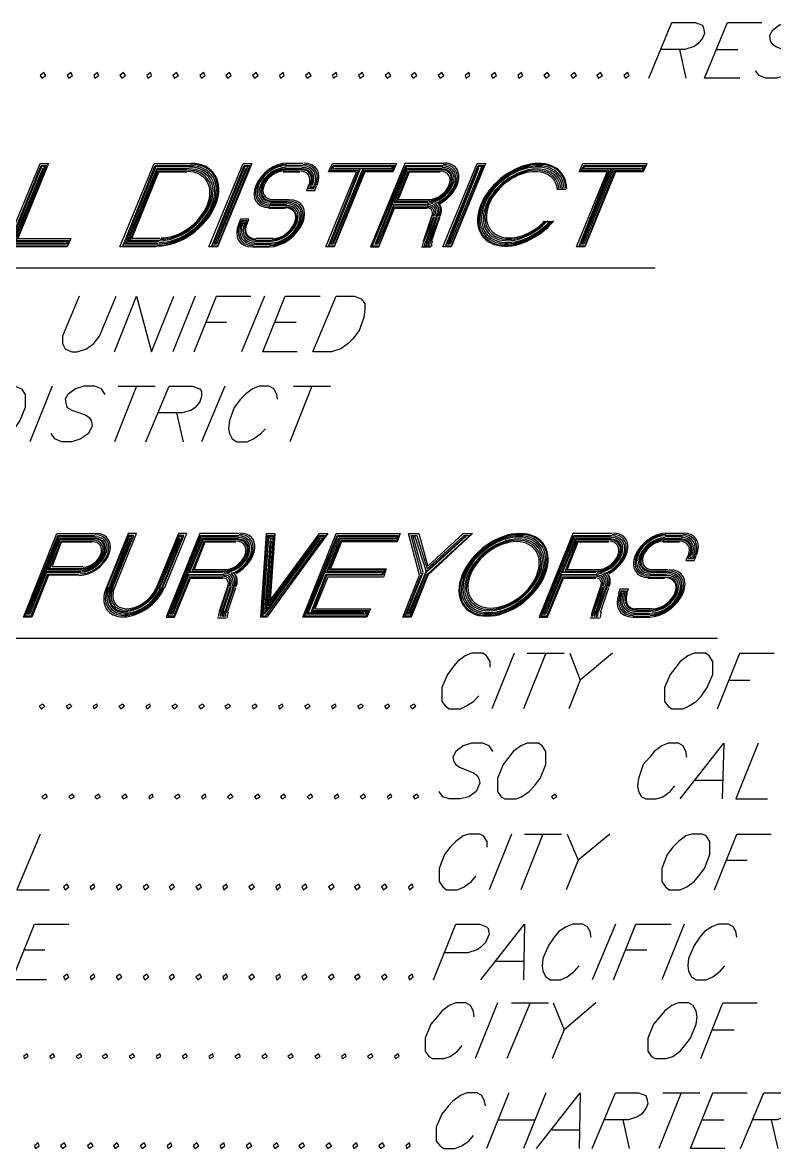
# Model space of a CAD drawing. Header units: feet. Extents: x 7 to 2308, y -319 to 1396.
# Drawn here: x 322.1 to 365.3, y 1260.8 to 1325.5 of the extents above; entities that cross this region are included whole.
import ezdxf

# ---------------------------------------------------------------- set-up
doc = ezdxf.new("R2010")
doc.units = ezdxf.units.FT
doc.header["$MEASUREMENT"] = 0
doc.layers.add('PDF_TBLKTXT', color=7, linetype='Continuous')

msp = doc.modelspace()

# ---------------------------------------------------------------- linework, layer by layer
at = {"layer": 'PDF_TBLKTXT', "lineweight": 30}
for points in [[(358.089, 1322.337), (359.421, 1325.535), (360.754, 1325.535), (361.181, 1325.375), (361.234, 1325.215), (361.287, 1324.896), (361.181, 1324.629), (360.914, 1324.309), (360.701, 1324.149), (360.168, 1323.989), (358.782, 1323.989)], [(363.313, 1322.337), (361.287, 1322.337), (362.62, 1325.535), (364.592, 1325.535)], [(367.311, 1325.056), (367.098, 1325.375), (366.725, 1325.535), (366.085, 1325.535), (365.605, 1325.375), (365.179, 1325.056), (365.019, 1324.789), (365.072, 1324.469), (365.179, 1324.309), (365.392, 1324.149), (366.192, 1323.829), (366.458, 1323.723), (366.512, 1323.563), (366.565, 1323.243), (366.352, 1322.763), (365.925, 1322.497), (365.445, 1322.337), (364.806, 1322.337), (364.433, 1322.497), (364.219, 1322.763)], [(359.848, 1323.989), (360.221, 1322.337)], [(361.98, 1323.989), (363.206, 1323.989)], [(323.277, 1317.166), (321.518, 1312.847), (324.556, 1312.847)], [(329.781, 1312.634), (327.702, 1312.634), (329.674, 1317.432), (331.753, 1317.432)], [(329.834, 1312.687), (327.861, 1312.687), (329.727, 1317.325), (331.7, 1317.325)], [(329.887, 1312.794), (327.968, 1312.794), (329.781, 1317.272), (331.7, 1317.272)], [(329.887, 1312.847), (328.075, 1312.847), (329.834, 1317.166), (331.647, 1317.166)], [(329.941, 1312.954), (328.181, 1312.954), (329.834, 1317.112), (331.593, 1317.112)], [(333.193, 1312.847), (334.952, 1317.166)], [(337.138, 1317.112), (338.097, 1317.112)], [(338.15, 1317.272), (337.191, 1317.272)], [(337.191, 1317.166), (338.15, 1317.166)], [(338.204, 1317.432), (337.244, 1317.432)], [(338.204, 1317.325), (337.244, 1317.325)], [(339.91, 1312.847), (341.669, 1317.166)], [(340.07, 1317.166), (343.268, 1317.166)], [(346.307, 1317.432), (344.068, 1317.432), (342.095, 1312.634), (342.575, 1312.634), (343.481, 1314.873), (345.347, 1314.873)], [(342.202, 1312.687), (344.121, 1317.325), (346.254, 1317.325)], [(345.401, 1315.033), (343.428, 1315.033), (342.522, 1312.794), (342.362, 1312.794), (344.175, 1317.272), (346.254, 1317.272)], [(342.469, 1312.847), (344.175, 1317.166), (346.2, 1317.166)], [(345.401, 1315.193), (343.481, 1315.193), (344.228, 1317.112), (346.147, 1317.112)], [(346.627, 1312.847), (348.333, 1317.166)], [(354.304, 1312.847), (356.009, 1317.166)], [(354.41, 1317.166), (357.609, 1317.166)], [(329.994, 1313.007), (328.288, 1313.007), (329.887, 1317.006), (331.593, 1317.006)], [(329.994, 1313.114), (328.395, 1313.114), (329.941, 1316.952), (331.54, 1316.952)], [(337.084, 1317.006), (338.044, 1317.006)], [(337.084, 1316.952), (338.044, 1316.952)], [(345.401, 1315.246), (343.588, 1315.246), (344.281, 1317.006), (346.147, 1317.006)], [(345.454, 1315.353), (343.695, 1315.353), (344.334, 1316.952), (346.094, 1316.952)], [(338.524, 1316.153), (338.417, 1315.886), (338.897, 1315.886), (339.003, 1316.153)], [(338.577, 1316.153), (338.524, 1315.993), (338.843, 1315.993), (338.897, 1316.153)], [(338.684, 1316.153), (338.63, 1316.046), (338.79, 1316.046), (338.843, 1316.153)], [(353.344, 1315.939), (352.811, 1315.939)], [(337.297, 1315.193), (336.338, 1315.193)], [(337.351, 1315.246), (336.391, 1315.246)], [(337.404, 1315.353), (336.444, 1315.353)], [(336.231, 1314.873), (337.191, 1314.873)], [(336.285, 1315.033), (337.244, 1315.033)], [(336.285, 1314.927), (337.244, 1314.927)], [(337.297, 1315.086), (336.338, 1315.086)], [(345.347, 1314.927), (343.428, 1314.927), (342.575, 1312.687), (342.255, 1312.687)], [(343.375, 1315.086), (345.347, 1315.086), (345.454, 1315.086)], [(335.005, 1313.967), (335.112, 1314.233), (334.632, 1314.233), (334.525, 1313.967)], [(334.898, 1313.967), (335.005, 1314.127), (334.685, 1314.127), (334.579, 1313.967)], [(334.845, 1313.967), (334.845, 1314.074), (334.685, 1314.074), (334.685, 1313.967)], [(345.614, 1314.393), (345.134, 1312.954)], [(345.187, 1312.954), (345.721, 1314.393)], [(345.294, 1312.954), (345.774, 1314.393)], [(345.88, 1314.393), (345.347, 1312.954)], [(345.934, 1314.393), (345.454, 1312.954)], [(346.04, 1314.393), (345.507, 1312.954)], [(345.614, 1312.954), (346.094, 1314.393)], [(352.598, 1314.074), (352.011, 1314.074)], [(335.325, 1312.634), (336.285, 1312.634)], [(335.378, 1312.794), (336.338, 1312.794)], [(335.378, 1312.687), (336.338, 1312.687)], [(336.391, 1312.954), (335.432, 1312.954)], [(335.432, 1312.847), (336.391, 1312.847)], [(336.444, 1313.007), (335.485, 1313.007)], [(336.498, 1313.114), (335.538, 1313.114)], [(345.027, 1312.634), (345.561, 1312.634)], [(358.462, 1311.408), (296.675, 1311.408)], [(325.356, 1309.809), (324.396, 1307.516), (324.396, 1307.09), (324.556, 1306.77), (324.929, 1306.61), (325.249, 1306.61), (325.782, 1306.77), (326.209, 1307.09), (326.529, 1307.516), (327.488, 1309.809)], [(327.382, 1306.61), (328.661, 1309.809), (329.514, 1306.61), (330.794, 1309.809)], [(332.02, 1309.809), (330.74, 1306.61)], [(331.966, 1306.61), (333.246, 1309.809), (335.218, 1309.809)], [(336.018, 1309.809), (334.685, 1306.61)], [(337.884, 1306.61), (335.911, 1306.61), (337.191, 1309.809), (339.217, 1309.809)], [(332.659, 1308.316), (333.832, 1308.316)], [(336.604, 1308.316), (337.831, 1308.316)], [(323.81, 1304.638), (322.53, 1301.439)], [(326.849, 1304.158), (326.635, 1304.478), (326.262, 1304.638), (325.622, 1304.638), (325.143, 1304.478), (324.716, 1304.158), (324.556, 1303.891), (324.61, 1303.571), (324.663, 1303.411), (324.929, 1303.252), (325.729, 1302.985), (325.942, 1302.825), (326.049, 1302.665), (326.102, 1302.345), (325.889, 1301.919), (325.463, 1301.599), (324.929, 1301.439), (324.343, 1301.439), (323.97, 1301.599), (323.757, 1301.919)], [(328.661, 1304.638), (327.382, 1301.439)], [(327.595, 1304.638), (329.727, 1304.638)], [(329.194, 1301.439), (330.527, 1304.638), (331.86, 1304.638), (332.286, 1304.478), (332.393, 1304.318), (332.393, 1304.051), (332.286, 1303.731), (332.02, 1303.411), (331.806, 1303.252), (331.273, 1303.092), (329.887, 1303.092)], [(333.726, 1304.638), (332.393, 1301.439)], [(336.764, 1303.891), (336.711, 1304.158), (336.551, 1304.478), (336.285, 1304.638), (335.698, 1304.638), (335.325, 1304.478), (334.898, 1304.158), (334.632, 1303.891), (334.259, 1303.411), (333.992, 1302.665), (333.939, 1302.185), (333.992, 1301.919), (334.152, 1301.599), (334.419, 1301.439), (335.005, 1301.439), (335.378, 1301.599), (335.805, 1301.919), (336.071, 1302.185)], [(338.737, 1304.638), (337.457, 1301.439)], [(337.671, 1304.638), (339.803, 1304.638)], [(330.953, 1303.092), (331.327, 1301.439)], [(325.356, 1293.762), (323.597, 1293.762), (322.637, 1291.363), (322.157, 1291.363), (324.076, 1296.161), (326.315, 1296.161)], [(325.356, 1293.816), (323.543, 1293.816), (322.584, 1291.417), (322.264, 1291.417), (324.13, 1296.055), (326.262, 1296.055)], [(325.409, 1293.922), (323.49, 1293.922), (322.53, 1291.523), (322.37, 1291.523), (324.183, 1296.001), (326.262, 1296.001)], [(322.477, 1291.576), (324.236, 1295.895), (326.209, 1295.895)], [(325.463, 1294.082), (323.543, 1294.082), (324.29, 1295.841), (326.209, 1295.841)], [(325.516, 1294.135), (323.65, 1294.135), (324.343, 1295.735), (326.156, 1295.735)], [(325.569, 1294.242), (323.81, 1294.242), (324.343, 1295.681), (326.102, 1295.681)], [(327.382, 1293.016), (328.661, 1296.161), (328.181, 1296.161), (326.902, 1293.016)], [(327.275, 1293.016), (328.501, 1296.055), (328.181, 1296.055), (326.955, 1293.016)], [(327.222, 1293.016), (328.395, 1296.001), (328.235, 1296.001), (327.062, 1293.016)], [(328.288, 1295.895), (327.115, 1293.016)], [(330.26, 1293.016), (331.54, 1296.161), (331.06, 1296.161), (329.781, 1293.016)], [(330.154, 1293.016), (331.38, 1296.055), (331.06, 1296.055), (329.834, 1293.016)], [(330.101, 1293.016), (331.273, 1296.001), (331.113, 1296.001), (329.941, 1293.016)], [(329.994, 1293.016), (331.167, 1295.895)], [(334.525, 1296.161), (332.286, 1296.161), (330.367, 1291.363), (330.847, 1291.363), (331.753, 1293.602), (333.619, 1293.602)], [(333.619, 1293.656), (331.7, 1293.656), (330.794, 1291.417), (330.474, 1291.417), (332.34, 1296.055), (334.525, 1296.055)], [(333.672, 1293.762), (331.647, 1293.762), (330.74, 1291.523), (330.58, 1291.523), (332.393, 1296.001), (334.472, 1296.001)], [(330.687, 1291.576), (332.446, 1295.895), (334.472, 1295.895)], [(333.619, 1293.922), (331.7, 1293.922), (332.5, 1295.841), (334.419, 1295.841)], [(333.672, 1293.975), (331.86, 1293.975), (332.553, 1295.735), (334.365, 1295.735)], [(333.726, 1294.082), (331.966, 1294.082), (332.606, 1295.681), (334.365, 1295.681)], [(335.858, 1291.417), (336.178, 1296.055), (336.604, 1296.055)], [(336.391, 1295.735), (336.125, 1291.736), (339.11, 1295.735)], [(339.057, 1295.681), (336.125, 1291.683), (336.338, 1295.681)], [(339.163, 1296.055), (339.536, 1296.055), (336.178, 1291.417)], [(336.551, 1295.895), (336.285, 1295.895)], [(341.722, 1291.576), (338.524, 1291.576), (340.283, 1295.895), (343.481, 1295.895)], [(339.323, 1295.895), (339.11, 1295.895)], [(355.956, 1296.161), (353.717, 1296.161), (351.798, 1291.363), (352.278, 1291.363), (353.184, 1293.602), (355.05, 1293.602)], [(355.05, 1293.656), (353.131, 1293.656), (352.224, 1291.417), (351.905, 1291.417), (353.77, 1296.055), (355.956, 1296.055)], [(355.103, 1293.762), (353.077, 1293.762), (352.171, 1291.523), (352.011, 1291.523), (353.824, 1296.001), (355.903, 1296.001)], [(352.118, 1291.576), (353.877, 1295.895), (355.903, 1295.895)], [(355.05, 1293.922), (353.131, 1293.922), (353.93, 1295.841), (355.85, 1295.841)], [(355.103, 1293.975), (353.291, 1293.975), (353.984, 1295.735), (355.796, 1295.735)], [(355.156, 1294.082), (353.397, 1294.082), (354.037, 1295.681), (355.796, 1295.681)], [(358.888, 1295.681), (359.848, 1295.681)], [(358.942, 1295.841), (359.901, 1295.841)], [(358.942, 1295.735), (359.901, 1295.735)], [(358.995, 1295.895), (359.954, 1295.895)], [(360.008, 1296.055), (359.048, 1296.055)], [(360.008, 1296.001), (359.048, 1296.001)], [(360.061, 1296.161), (359.101, 1296.161)], [(360.328, 1294.882), (360.221, 1294.615), (360.701, 1294.615), (360.807, 1294.882)], [(360.434, 1294.882), (360.328, 1294.722), (360.647, 1294.722), (360.754, 1294.882)], [(360.488, 1294.882), (360.488, 1294.775), (360.647, 1294.775), (360.647, 1294.882)], [(325.463, 1293.975), (323.437, 1293.975)], [(331.593, 1293.816), (333.619, 1293.816), (333.672, 1293.816)], [(342.682, 1293.922), (339.483, 1293.922)], [(344.281, 1291.576), (345.294, 1293.975)], [(353.024, 1293.816), (355.05, 1293.816), (355.103, 1293.816)], [(359.101, 1293.816), (358.142, 1293.816)], [(358.142, 1293.762), (359.101, 1293.762)], [(359.155, 1293.922), (358.195, 1293.922)], [(359.208, 1294.082), (358.248, 1294.082)], [(359.208, 1293.975), (358.248, 1293.975)], [(333.886, 1293.123), (333.406, 1291.683)], [(333.459, 1291.683), (333.939, 1293.123)], [(333.566, 1291.683), (334.046, 1293.123)], [(334.099, 1293.123), (333.619, 1291.683)], [(334.205, 1293.123), (333.726, 1291.683)], [(334.259, 1293.123), (333.779, 1291.683)], [(355.316, 1293.123), (354.837, 1291.683)], [(354.89, 1291.683), (355.37, 1293.123)], [(354.943, 1291.683), (355.476, 1293.123)], [(355.53, 1293.123), (355.05, 1291.683)], [(355.636, 1293.123), (355.103, 1291.683)], [(355.69, 1293.123), (355.21, 1291.683)], [(358.035, 1293.602), (358.995, 1293.602)], [(358.089, 1293.656), (359.048, 1293.656)], [(333.886, 1291.63), (334.365, 1293.069)], [(355.316, 1291.63), (355.796, 1293.069)], [(356.809, 1292.696), (356.916, 1292.963), (356.436, 1292.963), (356.329, 1292.696)], [(356.756, 1292.696), (356.809, 1292.856), (356.489, 1292.856), (356.436, 1292.696)], [(356.649, 1292.696), (356.702, 1292.803), (356.543, 1292.803), (356.489, 1292.696)], [(358.302, 1291.843), (357.342, 1291.843)], [(333.299, 1291.31), (333.832, 1291.31)], [(354.73, 1291.31), (355.263, 1291.31)], [(357.182, 1291.417), (358.142, 1291.417)], [(357.182, 1291.363), (358.142, 1291.363)], [(357.236, 1291.576), (358.195, 1291.576)], [(357.236, 1291.523), (358.195, 1291.523)], [(358.248, 1291.683), (357.289, 1291.683)], [(358.302, 1291.736), (357.342, 1291.736)], [(362.034, 1290.137), (297.315, 1290.137)], [(348.972, 1288.484), (348.972, 1288.804), (348.759, 1289.124), (348.546, 1289.284), (347.906, 1289.284), (347.533, 1289.124), (347.107, 1288.804), (346.84, 1288.484), (346.52, 1288.058), (346.2, 1287.312), (346.2, 1286.832), (346.2, 1286.512), (346.414, 1286.245), (346.627, 1286.086), (347.267, 1286.086), (347.586, 1286.245), (348.013, 1286.512), (348.333, 1286.832)], [(350.359, 1289.284), (349.079, 1286.086)], [(352.171, 1289.284), (350.892, 1286.086)], [(351.105, 1289.284), (353.237, 1289.284)], [(353.557, 1289.284), (354.144, 1287.738), (353.504, 1286.086)], [(356.009, 1289.284), (354.144, 1287.738)], [(362.034, 1286.086), (363.313, 1289.284), (365.285, 1289.284)], [(362.673, 1287.738), (363.899, 1287.738)], [(349.132, 1283.633), (348.919, 1283.953), (348.546, 1284.113), (347.906, 1284.113), (347.426, 1283.953), (347, 1283.633), (346.84, 1283.313), (346.893, 1283.047), (347, 1282.887), (347.213, 1282.727), (348.013, 1282.407), (348.226, 1282.247), (348.333, 1282.087), (348.386, 1281.821), (348.173, 1281.341), (347.746, 1281.021), (347.267, 1280.914), (346.627, 1280.914), (346.254, 1281.021), (346.04, 1281.341)], [(360.274, 1283.313), (360.221, 1283.633), (360.061, 1283.953), (359.794, 1284.113), (359.208, 1284.113), (358.835, 1283.953), (358.408, 1283.633), (358.142, 1283.313), (357.769, 1282.887), (357.502, 1282.087), (357.449, 1281.661), (357.502, 1281.341), (357.662, 1281.021), (357.929, 1280.914), (358.515, 1280.914), (358.888, 1281.021), (359.315, 1281.341), (359.581, 1281.661)], [(359.901, 1280.914), (362.407, 1284.113), (362.3, 1280.914)], [(364.379, 1284.113), (363.1, 1280.914), (364.912, 1280.914)], [(360.754, 1281.981), (362.3, 1281.981)], [(323.117, 1278.889), (321.784, 1275.69), (323.65, 1275.69)], [(348.813, 1278.142), (348.813, 1278.462), (348.599, 1278.782), (348.386, 1278.889), (347.746, 1278.889), (347.426, 1278.782), (347, 1278.462), (346.68, 1278.142), (346.36, 1277.716), (346.04, 1276.916), (346.04, 1276.49), (346.04, 1276.17), (346.254, 1275.85), (346.467, 1275.69), (347.107, 1275.69), (347.48, 1275.85), (347.906, 1276.17), (348.173, 1276.49)], [(350.199, 1278.889), (348.919, 1275.69)], [(352.011, 1278.889), (350.732, 1275.69)], [(350.945, 1278.889), (353.077, 1278.889)], [(353.397, 1278.889), (354.037, 1277.396), (353.344, 1275.69)], [(355.85, 1278.889), (354.037, 1277.396)], [(361.874, 1275.69), (363.153, 1278.889), (365.126, 1278.889)], [(362.567, 1277.396), (363.739, 1277.396)], [(323.49, 1270.519), (321.518, 1270.519), (322.797, 1273.717), (324.769, 1273.717)], [(345.721, 1270.519), (347, 1273.717), (348.386, 1273.717), (348.759, 1273.558), (348.866, 1273.451), (348.919, 1273.131), (348.706, 1272.651), (348.439, 1272.385), (348.226, 1272.225), (347.693, 1272.065), (346.307, 1272.065)], [(348.439, 1270.519), (350.945, 1273.717), (350.892, 1270.519)], [(354.783, 1272.971), (354.73, 1273.291), (354.57, 1273.558), (354.304, 1273.717), (353.717, 1273.717), (353.344, 1273.558), (352.917, 1273.291), (352.651, 1272.971), (352.331, 1272.491), (352.011, 1271.745), (351.958, 1271.318), (352.011, 1270.999), (352.171, 1270.679), (352.438, 1270.519), (353.024, 1270.519), (353.397, 1270.679), (353.824, 1270.999), (354.09, 1271.318)], [(356.169, 1273.717), (354.837, 1270.519)], [(356.063, 1270.519), (357.342, 1273.717), (359.368, 1273.717)], [(360.114, 1273.717), (358.835, 1270.519)], [(363.153, 1272.971), (363.1, 1273.291), (362.94, 1273.558), (362.673, 1273.717), (362.087, 1273.717), (361.714, 1273.558), (361.287, 1273.291), (361.021, 1272.971), (360.701, 1272.491), (360.381, 1271.745), (360.328, 1271.318), (360.381, 1270.999), (360.541, 1270.679), (360.807, 1270.519), (361.394, 1270.519), (361.767, 1270.679), (362.193, 1270.999), (362.46, 1271.318)], [(322.157, 1272.225), (323.383, 1272.225)], [(356.756, 1272.225), (357.982, 1272.225)], [(349.346, 1271.585), (350.892, 1271.585)], [(348.066, 1268.386), (348.013, 1268.706), (347.853, 1269.026), (347.586, 1269.186), (347, 1269.186), (346.627, 1269.026), (346.2, 1268.706), (345.934, 1268.386), (345.561, 1267.96), (345.241, 1267.16), (345.241, 1266.734), (345.241, 1266.414), (345.454, 1266.094), (345.667, 1265.987), (346.307, 1265.987), (346.68, 1266.094), (347.107, 1266.414), (347.373, 1266.734)], [(349.399, 1269.186), (348.119, 1265.987)], [(351.265, 1269.186), (349.932, 1265.987)], [(350.199, 1269.186), (352.331, 1269.186)], [(352.598, 1269.186), (353.237, 1267.64), (352.544, 1265.987)], [(355.05, 1269.186), (353.237, 1267.64)], [(361.074, 1265.987), (362.353, 1269.186), (364.326, 1269.186)], [(361.767, 1267.64), (362.993, 1267.64)], [(348.706, 1263.269), (348.653, 1263.535), (348.493, 1263.855), (348.226, 1264.015), (347.64, 1264.015), (347.267, 1263.855), (346.84, 1263.535), (346.573, 1263.269), (346.2, 1262.789), (345.88, 1262.042), (345.88, 1261.563), (345.88, 1261.243), (346.094, 1260.976), (346.307, 1260.816), (346.947, 1260.816), (347.32, 1260.976), (347.746, 1261.243), (348.013, 1261.563)], [(350.039, 1264.015), (348.759, 1260.816)], [(352.171, 1264.015), (350.892, 1260.816)], [(351.638, 1260.816), (354.144, 1264.015), (354.09, 1260.816)], [(354.837, 1260.816), (356.169, 1264.015), (357.502, 1264.015), (357.929, 1263.855), (357.982, 1263.695), (358.035, 1263.375), (357.929, 1263.109), (357.662, 1262.789), (357.449, 1262.629), (356.916, 1262.469), (355.53, 1262.469)], [(359.954, 1264.015), (358.675, 1260.816)], [(358.888, 1264.015), (361.021, 1264.015)], [(362.46, 1260.816), (360.488, 1260.816), (361.767, 1264.015), (363.739, 1264.015)], [(363.366, 1260.816), (364.699, 1264.015), (366.032, 1264.015), (366.458, 1263.855), (366.512, 1263.695), (366.565, 1263.375), (366.458, 1263.109), (366.192, 1262.789), (365.979, 1262.629), (365.445, 1262.469), (364.059, 1262.469)], [(349.452, 1262.469), (351.585, 1262.469)], [(356.596, 1262.469), (356.969, 1260.816)], [(361.181, 1262.469), (362.407, 1262.469)], [(365.126, 1262.469), (365.499, 1260.816)], [(352.544, 1261.883), (354.09, 1261.883)]]:
    msp.add_lwpolyline(points, dxfattribs=at)
for points in [[(323.33, 1322.657), (323.117, 1322.497), (323.223, 1322.337), (323.437, 1322.497)], [(324.876, 1322.657), (324.663, 1322.497), (324.769, 1322.337), (324.983, 1322.497)], [(326.422, 1322.657), (326.209, 1322.497), (326.262, 1322.337), (326.475, 1322.497)], [(327.915, 1322.657), (327.702, 1322.497), (327.808, 1322.337), (328.021, 1322.497)], [(329.461, 1322.657), (329.248, 1322.497), (329.301, 1322.337), (329.514, 1322.497)], [(330.953, 1322.657), (330.74, 1322.497), (330.847, 1322.337), (331.06, 1322.497)], [(332.5, 1322.657), (332.286, 1322.497), (332.393, 1322.337), (332.606, 1322.497)], [(333.992, 1322.657), (333.779, 1322.497), (333.886, 1322.337), (334.099, 1322.497)], [(335.538, 1322.657), (335.325, 1322.497), (335.432, 1322.337), (335.645, 1322.497)], [(337.084, 1322.657), (336.871, 1322.497), (336.924, 1322.337), (337.138, 1322.497)], [(338.577, 1322.657), (338.364, 1322.497), (338.47, 1322.337), (338.684, 1322.497)], [(340.123, 1322.657), (339.91, 1322.497), (339.963, 1322.337), (340.176, 1322.497)], [(341.616, 1322.657), (341.402, 1322.497), (341.509, 1322.337), (341.722, 1322.497)], [(343.162, 1322.657), (342.948, 1322.497), (343.055, 1322.337), (343.268, 1322.497)], [(344.654, 1322.657), (344.441, 1322.497), (344.548, 1322.337), (344.761, 1322.497)], [(346.2, 1322.657), (345.987, 1322.497), (346.094, 1322.337), (346.307, 1322.497)], [(347.746, 1322.657), (347.533, 1322.497), (347.586, 1322.337), (347.8, 1322.497)], [(349.239, 1322.657), (349.026, 1322.497), (349.132, 1322.337), (349.346, 1322.497)], [(350.785, 1322.657), (350.572, 1322.497), (350.625, 1322.337), (350.838, 1322.497)], [(352.278, 1322.657), (352.064, 1322.497), (352.171, 1322.337), (352.384, 1322.497)], [(353.824, 1322.657), (353.61, 1322.497), (353.717, 1322.337), (353.93, 1322.497)], [(355.316, 1322.657), (355.103, 1322.497), (355.21, 1322.337), (355.423, 1322.497)], [(356.862, 1322.657), (356.649, 1322.497), (356.756, 1322.337), (356.969, 1322.497)], [(321.144, 1312.634), (323.117, 1317.432), (323.597, 1317.432), (321.837, 1313.114), (324.876, 1313.114), (324.663, 1312.634)], [(321.304, 1312.687), (323.17, 1317.325), (323.49, 1317.325), (321.731, 1313.007), (324.769, 1313.007), (324.663, 1312.687)], [(321.411, 1312.794), (323.223, 1317.272), (323.383, 1317.272), (321.624, 1312.954), (324.663, 1312.954), (324.61, 1312.794)], [(332.819, 1312.634), (334.792, 1317.432), (335.272, 1317.432), (333.299, 1312.634)], [(332.979, 1312.687), (334.845, 1317.325), (335.165, 1317.325), (333.299, 1312.687)], [(333.086, 1312.794), (334.898, 1317.272), (335.058, 1317.272), (333.246, 1312.794)], [(339.536, 1312.634), (341.296, 1316.952), (339.696, 1316.952), (339.91, 1317.432), (343.588, 1317.432), (343.375, 1316.952), (341.776, 1316.952), (340.016, 1312.634)], [(339.696, 1312.687), (341.402, 1317.006), (339.803, 1317.006), (339.963, 1317.325), (343.481, 1317.325), (343.322, 1317.006), (341.722, 1317.006), (340.016, 1312.687)], [(339.803, 1312.794), (341.509, 1317.112), (339.91, 1317.112), (340.016, 1317.272), (343.375, 1317.272), (343.268, 1317.112), (341.669, 1317.112), (339.963, 1312.794)], [(346.254, 1312.634), (348.226, 1317.432), (348.706, 1317.432), (346.733, 1312.634)], [(346.414, 1312.687), (348.279, 1317.325), (348.599, 1317.325), (346.733, 1312.687)], [(346.52, 1312.794), (348.333, 1317.272), (348.493, 1317.272), (346.68, 1312.794)], [(353.93, 1312.634), (355.69, 1316.952), (354.09, 1316.952), (354.304, 1317.432), (357.982, 1317.432), (357.769, 1316.952), (356.169, 1316.952), (354.41, 1312.634)], [(354.09, 1312.687), (355.796, 1317.006), (354.197, 1317.006), (354.357, 1317.325), (357.875, 1317.325), (357.715, 1317.006), (356.116, 1317.006), (354.41, 1312.687)], [(354.197, 1312.794), (355.903, 1317.112), (354.304, 1317.112), (354.41, 1317.272), (357.769, 1317.272), (357.662, 1317.112), (356.063, 1317.112), (354.357, 1312.794)], [(338.79, 1306.61), (340.123, 1309.809), (341.189, 1309.809), (341.562, 1309.649), (341.776, 1309.382), (341.776, 1309.062), (341.722, 1308.583), (341.456, 1307.836), (341.082, 1307.356), (340.816, 1307.09), (340.389, 1306.77), (339.856, 1306.61)], [(319.332, 1301.439), (320.611, 1304.638), (321.677, 1304.638), (322.051, 1304.478), (322.264, 1304.158), (322.264, 1303.891), (322.264, 1303.411), (321.944, 1302.665), (321.624, 1302.185), (321.304, 1301.919), (320.878, 1301.599), (320.398, 1301.439)], [(335.805, 1291.363), (336.125, 1296.161), (336.604, 1296.161), (336.338, 1292.323), (339.163, 1296.161), (339.643, 1296.161), (336.125, 1291.363)], [(336.071, 1291.417), (339.43, 1296.001), (339.11, 1296.001), (336.285, 1292.163), (336.551, 1296.001), (336.231, 1296.001), (335.911, 1291.417)], [(336.018, 1291.523), (339.217, 1295.841), (339.057, 1295.841), (336.231, 1292.003), (336.498, 1295.841), (336.338, 1295.841)], [(338.204, 1291.363), (340.123, 1296.161), (343.801, 1296.161), (343.641, 1295.681), (340.443, 1295.681), (339.803, 1294.135), (343.002, 1294.135), (342.842, 1293.656), (339.643, 1293.656), (338.897, 1291.843), (342.095, 1291.843), (341.882, 1291.363)], [(338.31, 1291.417), (340.176, 1296.055), (343.695, 1296.055), (343.588, 1295.735), (340.389, 1295.735), (339.696, 1294.082), (342.895, 1294.082), (342.788, 1293.762), (339.59, 1293.762), (338.79, 1291.736), (341.989, 1291.736), (341.829, 1291.417)], [(338.417, 1291.523), (340.23, 1296.001), (343.588, 1296.001), (343.535, 1295.841), (340.336, 1295.841), (339.59, 1293.975), (342.788, 1293.975), (342.735, 1293.816), (339.536, 1293.816), (338.684, 1291.683), (341.882, 1291.683), (341.776, 1291.523)], [(343.961, 1291.363), (344.921, 1293.762), (344.281, 1296.161), (344.868, 1296.161), (345.401, 1294.295), (347.426, 1296.161), (347.96, 1296.161), (345.401, 1293.762), (344.441, 1291.363)], [(344.068, 1291.417), (345.027, 1293.816), (344.441, 1296.055), (344.761, 1296.055), (345.347, 1294.135), (347.48, 1296.055), (347.8, 1296.055), (345.347, 1293.816), (344.388, 1291.417)], [(344.175, 1291.523), (345.134, 1293.922), (344.548, 1296.001), (344.654, 1296.001), (345.294, 1293.975), (347.533, 1296.001), (347.586, 1296.001), (345.294, 1293.922), (344.334, 1291.523)], [(360.701, 1289.284), (360.328, 1289.124), (359.901, 1288.804), (359.635, 1288.484), (359.315, 1288.058), (358.995, 1287.312), (358.995, 1286.832), (358.995, 1286.512), (359.208, 1286.245), (359.421, 1286.086), (360.061, 1286.086), (360.381, 1286.245), (360.807, 1286.512), (361.127, 1286.832), (361.447, 1287.312), (361.767, 1288.058), (361.767, 1288.484), (361.767, 1288.804), (361.554, 1289.124), (361.34, 1289.284)], [(323.277, 1286.352), (323.064, 1286.245), (323.17, 1286.086), (323.383, 1286.245)], [(324.823, 1286.352), (324.61, 1286.245), (324.716, 1286.086), (324.929, 1286.245)], [(326.369, 1286.352), (326.156, 1286.245), (326.209, 1286.086), (326.422, 1286.245)], [(327.861, 1286.352), (327.648, 1286.245), (327.755, 1286.086), (327.968, 1286.245)], [(329.407, 1286.352), (329.194, 1286.245), (329.248, 1286.086), (329.461, 1286.245)], [(330.9, 1286.352), (330.687, 1286.245), (330.794, 1286.086), (331.007, 1286.245)], [(332.446, 1286.352), (332.233, 1286.245), (332.34, 1286.086), (332.553, 1286.245)], [(333.939, 1286.352), (333.726, 1286.245), (333.832, 1286.086), (334.046, 1286.245)], [(335.485, 1286.352), (335.272, 1286.245), (335.378, 1286.086), (335.592, 1286.245)], [(337.031, 1286.352), (336.818, 1286.245), (336.871, 1286.086), (337.084, 1286.245)], [(338.524, 1286.352), (338.31, 1286.245), (338.417, 1286.086), (338.63, 1286.245)], [(340.07, 1286.352), (339.856, 1286.245), (339.91, 1286.086), (340.123, 1286.245)], [(341.562, 1286.352), (341.349, 1286.245), (341.456, 1286.086), (341.669, 1286.245)], [(343.108, 1286.352), (342.895, 1286.245), (343.002, 1286.086), (343.215, 1286.245)], [(344.601, 1286.352), (344.388, 1286.245), (344.494, 1286.086), (344.708, 1286.245)], [(351.105, 1284.113), (350.732, 1283.953), (350.305, 1283.633), (350.039, 1283.313), (349.719, 1282.887), (349.399, 1282.087), (349.399, 1281.661), (349.399, 1281.341), (349.612, 1281.021), (349.825, 1280.914), (350.465, 1280.914), (350.785, 1281.021), (351.211, 1281.341), (351.531, 1281.661), (351.851, 1282.087), (352.171, 1282.887), (352.171, 1283.313), (352.171, 1283.633), (351.958, 1283.953), (351.745, 1284.113)], [(323.437, 1281.181), (323.223, 1281.021), (323.33, 1280.914), (323.543, 1281.021)], [(324.983, 1281.181), (324.769, 1281.021), (324.876, 1280.914), (325.089, 1281.021)], [(326.475, 1281.181), (326.262, 1281.021), (326.369, 1280.914), (326.582, 1281.021)], [(328.021, 1281.181), (327.808, 1281.021), (327.915, 1280.914), (328.128, 1281.021)], [(329.567, 1281.181), (329.354, 1281.021), (329.407, 1280.914), (329.621, 1281.021)], [(331.06, 1281.181), (330.847, 1281.021), (330.953, 1280.914), (331.167, 1281.021)], [(332.606, 1281.181), (332.393, 1281.021), (332.446, 1280.914), (332.659, 1281.021)], [(334.099, 1281.181), (333.886, 1281.021), (333.992, 1280.914), (334.205, 1281.021)], [(335.645, 1281.181), (335.432, 1281.021), (335.538, 1280.914), (335.751, 1281.021)], [(337.138, 1281.181), (336.924, 1281.021), (337.031, 1280.914), (337.244, 1281.021)], [(338.684, 1281.181), (338.47, 1281.021), (338.577, 1280.914), (338.79, 1281.021)], [(340.23, 1281.181), (340.016, 1281.021), (340.07, 1280.914), (340.283, 1281.021)], [(341.722, 1281.181), (341.509, 1281.021), (341.616, 1280.914), (341.829, 1281.021)], [(343.268, 1281.181), (343.055, 1281.021), (343.108, 1280.914), (343.322, 1281.021)], [(344.761, 1281.181), (344.548, 1281.021), (344.654, 1280.914), (344.868, 1281.021)], [(352.704, 1281.181), (352.491, 1281.021), (352.598, 1280.914), (352.811, 1281.021)], [(360.541, 1278.889), (360.221, 1278.782), (359.794, 1278.462), (359.475, 1278.142), (359.155, 1277.716), (358.835, 1276.916), (358.835, 1276.49), (358.835, 1276.17), (359.048, 1275.85), (359.261, 1275.69), (359.901, 1275.69), (360.274, 1275.85), (360.701, 1276.17), (360.967, 1276.49), (361.287, 1276.916), (361.607, 1277.716), (361.607, 1278.142), (361.607, 1278.462), (361.394, 1278.782), (361.181, 1278.889)], [(324.663, 1276.01), (324.45, 1275.85), (324.556, 1275.69), (324.769, 1275.85)], [(326.209, 1276.01), (325.996, 1275.85), (326.049, 1275.69), (326.262, 1275.85)], [(327.702, 1276.01), (327.488, 1275.85), (327.595, 1275.69), (327.808, 1275.85)], [(329.248, 1276.01), (329.034, 1275.85), (329.141, 1275.69), (329.354, 1275.85)], [(330.74, 1276.01), (330.527, 1275.85), (330.634, 1275.69), (330.847, 1275.85)], [(332.286, 1276.01), (332.073, 1275.85), (332.18, 1275.69), (332.393, 1275.85)], [(333.832, 1276.01), (333.619, 1275.85), (333.672, 1275.69), (333.886, 1275.85)], [(335.325, 1276.01), (335.112, 1275.85), (335.218, 1275.69), (335.432, 1275.85)], [(336.871, 1276.01), (336.658, 1275.85), (336.711, 1275.69), (336.924, 1275.85)], [(338.364, 1276.01), (338.15, 1275.85), (338.257, 1275.69), (338.47, 1275.85)], [(339.91, 1276.01), (339.696, 1275.85), (339.803, 1275.69), (340.016, 1275.85)], [(341.402, 1276.01), (341.189, 1275.85), (341.296, 1275.69), (341.509, 1275.85)], [(342.948, 1276.01), (342.735, 1275.85), (342.842, 1275.69), (343.055, 1275.85)], [(344.494, 1276.01), (344.281, 1275.85), (344.334, 1275.69), (344.548, 1275.85)], [(324.663, 1270.839), (324.45, 1270.679), (324.556, 1270.519), (324.769, 1270.679)], [(326.209, 1270.839), (325.996, 1270.679), (326.049, 1270.519), (326.262, 1270.679)], [(327.702, 1270.839), (327.488, 1270.679), (327.595, 1270.519), (327.808, 1270.679)], [(329.248, 1270.839), (329.034, 1270.679), (329.141, 1270.519), (329.354, 1270.679)], [(330.74, 1270.839), (330.527, 1270.679), (330.634, 1270.519), (330.847, 1270.679)], [(332.286, 1270.839), (332.073, 1270.679), (332.18, 1270.519), (332.393, 1270.679)], [(333.832, 1270.839), (333.619, 1270.679), (333.672, 1270.519), (333.886, 1270.679)], [(335.325, 1270.839), (335.112, 1270.679), (335.218, 1270.519), (335.432, 1270.679)], [(336.871, 1270.839), (336.658, 1270.679), (336.711, 1270.519), (336.924, 1270.679)], [(338.364, 1270.839), (338.15, 1270.679), (338.257, 1270.519), (338.47, 1270.679)], [(339.91, 1270.839), (339.696, 1270.679), (339.803, 1270.519), (340.016, 1270.679)], [(341.402, 1270.839), (341.189, 1270.679), (341.296, 1270.519), (341.509, 1270.679)], [(342.948, 1270.839), (342.735, 1270.679), (342.842, 1270.519), (343.055, 1270.679)], [(344.494, 1270.839), (344.281, 1270.679), (344.334, 1270.519), (344.548, 1270.679)], [(359.794, 1269.186), (359.421, 1269.026), (358.995, 1268.706), (358.728, 1268.386), (358.355, 1267.96), (358.035, 1267.16), (358.035, 1266.734), (358.035, 1266.414), (358.248, 1266.094), (358.462, 1265.987), (359.101, 1265.987), (359.475, 1266.094), (359.901, 1266.414), (360.168, 1266.734), (360.488, 1267.16), (360.807, 1267.96), (360.861, 1268.386), (360.807, 1268.706), (360.647, 1269.026), (360.381, 1269.186)], [(322.37, 1266.254), (322.157, 1266.094), (322.211, 1265.987), (322.424, 1266.094)], [(323.863, 1266.254), (323.65, 1266.094), (323.757, 1265.987), (323.97, 1266.094)], [(325.409, 1266.254), (325.196, 1266.094), (325.303, 1265.987), (325.516, 1266.094)], [(326.902, 1266.254), (326.689, 1266.094), (326.795, 1265.987), (327.009, 1266.094)], [(328.448, 1266.254), (328.235, 1266.094), (328.341, 1265.987), (328.555, 1266.094)], [(329.994, 1266.254), (329.781, 1266.094), (329.834, 1265.987), (330.047, 1266.094)], [(331.487, 1266.254), (331.273, 1266.094), (331.38, 1265.987), (331.593, 1266.094)], [(333.033, 1266.254), (332.819, 1266.094), (332.873, 1265.987), (333.086, 1266.094)], [(334.525, 1266.254), (334.312, 1266.094), (334.419, 1265.987), (334.632, 1266.094)], [(336.071, 1266.254), (335.858, 1266.094), (335.965, 1265.987), (336.178, 1266.094)], [(337.564, 1266.254), (337.351, 1266.094), (337.457, 1265.987), (337.671, 1266.094)], [(339.11, 1266.254), (338.897, 1266.094), (339.003, 1265.987), (339.217, 1266.094)], [(340.656, 1266.254), (340.443, 1266.094), (340.496, 1265.987), (340.709, 1266.094)], [(342.149, 1266.254), (341.935, 1266.094), (342.042, 1265.987), (342.255, 1266.094)], [(343.695, 1266.254), (343.481, 1266.094), (343.535, 1265.987), (343.748, 1266.094)], [(323.01, 1261.136), (322.797, 1260.976), (322.85, 1260.816), (323.064, 1260.976)], [(324.503, 1261.136), (324.29, 1260.976), (324.396, 1260.816), (324.61, 1260.976)], [(326.049, 1261.136), (325.836, 1260.976), (325.942, 1260.816), (326.156, 1260.976)], [(327.542, 1261.136), (327.328, 1260.976), (327.435, 1260.816), (327.648, 1260.976)], [(329.088, 1261.136), (328.874, 1260.976), (328.981, 1260.816), (329.194, 1260.976)], [(330.634, 1261.136), (330.42, 1260.976), (330.474, 1260.816), (330.687, 1260.976)], [(332.126, 1261.136), (331.913, 1260.976), (332.02, 1260.816), (332.233, 1260.976)], [(333.672, 1261.136), (333.459, 1260.976), (333.512, 1260.816), (333.726, 1260.976)], [(335.165, 1261.136), (334.952, 1260.976), (335.058, 1260.816), (335.272, 1260.976)], [(336.711, 1261.136), (336.498, 1260.976), (336.604, 1260.816), (336.818, 1260.976)], [(338.204, 1261.136), (337.99, 1260.976), (338.097, 1260.816), (338.31, 1260.976)], [(339.75, 1261.136), (339.536, 1260.976), (339.643, 1260.816), (339.856, 1260.976)], [(341.296, 1261.136), (341.082, 1260.976), (341.136, 1260.816), (341.349, 1260.976)], [(342.788, 1261.136), (342.575, 1260.976), (342.682, 1260.816), (342.895, 1260.976)], [(344.334, 1261.136), (344.121, 1260.976), (344.175, 1260.816), (344.388, 1260.976)]]:
    msp.add_lwpolyline(points, close=True, dxfattribs=at)
for centre, radius, start, end in [((346.254, 1312.555), 1.182, 158.15915, 174.63528), ((346.253, 1312.555), 1.077, 157.11605, 174.44913), ((346.241, 1312.613), 0.975, 157.59996, 176.17467), ((334.525, 1291.284), 1.182, 158.15915, 174.63528), ((334.525, 1291.284), 1.077, 157.11605, 174.44913), ((334.513, 1291.342), 0.975, 157.59996, 176.17467), ((355.956, 1291.284), 1.182, 158.15915, 174.63528), ((355.902, 1291.284), 1.077, 157.11605, 174.44913), ((355.89, 1291.342), 0.975, 157.59996, 176.17467)]:
    msp.add_arc(centre, radius, start, end, dxfattribs=at)
for points in [[(332.806, 1315.058), (333.248, 1316.155), (332.718, 1317.045), (331.621, 1317.045)], [(332.884, 1315.069), (333.35, 1316.209), (332.804, 1317.129), (331.664, 1317.124)], [(332.989, 1315.048), (333.466, 1316.246), (332.883, 1317.222), (331.685, 1317.228)], [(333.067, 1315.059), (333.568, 1316.3), (332.968, 1317.306), (331.727, 1317.307)], [(333.146, 1315.07), (333.67, 1316.354), (333.054, 1317.391), (331.77, 1317.385)], [(333.198, 1315.059), (333.728, 1316.372), (333.094, 1317.437), (331.781, 1317.437)], [(337.316, 1317.46), (336.609, 1317.455), (335.801, 1316.879), (335.511, 1316.171)], [(337.274, 1317.381), (336.61, 1317.383), (335.856, 1316.846), (335.589, 1316.182)], [(337.231, 1317.303), (336.611, 1317.31), (335.911, 1316.814), (335.668, 1316.193)], [(337.21, 1317.198), (336.647, 1317.194), (336.004, 1316.735), (335.772, 1316.172)], [(337.168, 1317.12), (336.648, 1317.122), (336.058, 1316.702), (335.85, 1316.183)], [(337.157, 1317.068), (336.666, 1317.064), (336.105, 1316.663), (335.903, 1316.172)], [(338.639, 1316.186), (338.841, 1316.677), (338.607, 1317.072), (338.117, 1317.068)], [(338.691, 1316.176), (338.899, 1316.695), (338.647, 1317.118), (338.127, 1317.12)], [(338.77, 1316.187), (339.001, 1316.749), (338.732, 1317.202), (338.17, 1317.198)], [(338.874, 1316.165), (339.117, 1316.786), (338.811, 1317.295), (338.191, 1317.303)], [(338.952, 1316.176), (339.219, 1316.84), (338.897, 1317.379), (338.233, 1317.381)], [(339.031, 1316.187), (339.321, 1316.894), (338.983, 1317.464), (338.276, 1317.46)], [(346.689, 1316.186), (346.891, 1316.677), (346.657, 1317.072), (346.167, 1317.068)], [(346.741, 1316.176), (346.949, 1316.695), (346.697, 1317.118), (346.177, 1317.12)], [(346.819, 1316.187), (347.051, 1316.749), (346.782, 1317.202), (346.22, 1317.198)], [(346.987, 1316.38), (347.092, 1316.909), (346.779, 1317.296), (346.241, 1317.303)], [(347.086, 1316.488), (347.157, 1317.013), (346.827, 1317.38), (346.283, 1317.381)], [(347.179, 1316.572), (347.23, 1317.104), (346.885, 1317.463), (346.326, 1317.46)], [(351.279, 1317.39), (350.08, 1317.165), (348.891, 1316.191), (348.434, 1315.06)], [(351.257, 1317.332), (350.09, 1317.099), (348.935, 1316.148), (348.486, 1315.05)], [(351.211, 1317.254), (350.09, 1317.026), (348.99, 1316.114), (348.565, 1315.061)], [(351.166, 1317.175), (350.092, 1316.954), (349.046, 1316.081), (348.643, 1315.072)], [(351.15, 1317.065), (350.131, 1316.838), (349.138, 1316.005), (348.748, 1315.05)], [(352.848, 1315.974), (352.728, 1316.737), (351.997, 1317.122), (351.069, 1316.909)], [(352.941, 1315.991), (352.838, 1316.796), (352.082, 1317.207), (351.109, 1316.987)], [(353.034, 1316.005), (352.948, 1316.854), (352.169, 1317.292), (351.15, 1317.065)], [(353.14, 1316), (353.059, 1316.91), (352.241, 1317.397), (351.166, 1317.175)], [(353.231, 1316.009), (353.172, 1316.964), (352.332, 1317.481), (351.211, 1317.254)], [(353.322, 1316.015), (353.285, 1317.016), (352.424, 1317.565), (351.257, 1317.332)], [(353.375, 1315.988), (353.354, 1317.029), (352.477, 1317.615), (351.279, 1317.39)], [(332.728, 1315.048), (333.146, 1316.101), (332.632, 1316.96), (331.579, 1316.967)], [(337.115, 1316.989), (336.667, 1316.991), (336.16, 1316.63), (335.981, 1316.183)], [(338.561, 1316.176), (338.739, 1316.623), (338.522, 1316.987), (338.074, 1316.989)], [(345.983, 1315.137), (346.564, 1315.408), (347.016, 1315.962), (347.086, 1316.488)], [(346.105, 1315.135), (346.694, 1315.458), (347.129, 1316.04), (347.179, 1316.572)], [(346.61, 1316.176), (346.789, 1316.623), (346.571, 1316.987), (346.124, 1316.989)], [(351.109, 1316.987), (350.135, 1316.767), (349.194, 1315.973), (348.826, 1315.061)], [(351.069, 1316.909), (350.14, 1316.697), (349.25, 1315.941), (348.904, 1315.072)], [(335.511, 1316.171), (335.221, 1315.464), (335.559, 1314.895), (336.266, 1314.899)], [(335.589, 1316.182), (335.323, 1315.519), (335.644, 1314.979), (336.308, 1314.977)], [(335.668, 1316.193), (335.424, 1315.573), (335.73, 1315.063), (336.351, 1315.056)], [(335.772, 1316.172), (335.541, 1315.609), (335.809, 1315.156), (336.372, 1315.16)], [(335.85, 1316.183), (335.642, 1315.663), (335.895, 1315.241), (336.414, 1315.239)], [(335.903, 1316.172), (335.701, 1315.682), (335.934, 1315.287), (336.425, 1315.291)], [(335.981, 1316.183), (335.802, 1315.736), (336.02, 1315.371), (336.467, 1315.369)], [(345.381, 1315.16), (345.944, 1315.164), (346.588, 1315.624), (346.819, 1316.187)], [(345.424, 1315.239), (345.943, 1315.237), (346.533, 1315.656), (346.741, 1316.176)], [(345.434, 1315.291), (345.925, 1315.295), (346.487, 1315.696), (346.689, 1316.186)], [(345.477, 1315.369), (345.924, 1315.367), (346.432, 1315.728), (346.61, 1316.176)], [(345.813, 1315.132), (346.391, 1315.328), (346.883, 1315.851), (346.987, 1316.38)], [(337.968, 1313.98), (338.211, 1314.6), (337.905, 1315.109), (337.285, 1315.117)], [(338.046, 1313.991), (338.313, 1314.654), (337.991, 1315.194), (337.327, 1315.195)], [(338.125, 1314.001), (338.415, 1314.708), (338.077, 1315.278), (337.37, 1315.274)], [(338.203, 1314.012), (338.516, 1314.763), (338.162, 1315.362), (337.412, 1315.352)], [(345.892, 1314.405), (346.048, 1314.81), (345.846, 1315.144), (345.442, 1315.152)], [(345.971, 1314.416), (346.096, 1314.731), (346.028, 1315.018), (345.796, 1315.153)], [(346.049, 1314.427), (346.166, 1314.711), (346.14, 1314.978), (345.979, 1315.143)], [(346.101, 1314.417), (346.208, 1314.683), (346.197, 1314.938), (346.07, 1315.117)], [(329.86, 1312.682), (331.173, 1312.682), (332.667, 1313.746), (333.198, 1315.059)], [(329.87, 1312.734), (331.155, 1312.74), (332.621, 1313.785), (333.146, 1315.07)], [(329.913, 1312.813), (331.154, 1312.812), (332.566, 1313.818), (333.067, 1315.059)], [(329.955, 1312.891), (331.153, 1312.885), (332.511, 1313.85), (332.989, 1315.048)], [(329.977, 1312.996), (331.117, 1313.001), (332.418, 1313.929), (332.884, 1315.069)], [(330.019, 1313.074), (331.116, 1313.073), (332.363, 1313.962), (332.806, 1315.058)], [(330.062, 1313.153), (331.115, 1313.146), (332.308, 1313.994), (332.728, 1315.048)], [(337.733, 1314.001), (337.935, 1314.491), (337.701, 1314.886), (337.21, 1314.882)], [(337.785, 1313.99), (337.993, 1314.51), (337.74, 1314.932), (337.221, 1314.934)], [(337.863, 1314.001), (338.095, 1314.564), (337.826, 1315.017), (337.263, 1315.013)], [(345.631, 1314.405), (345.728, 1314.665), (345.595, 1314.882), (345.336, 1314.89)], [(345.709, 1314.416), (345.83, 1314.719), (345.681, 1314.966), (345.378, 1314.969)], [(345.788, 1314.427), (345.931, 1314.773), (345.767, 1315.051), (345.421, 1315.047)], [(348.434, 1315.06), (347.978, 1313.93), (348.38, 1312.956), (349.397, 1312.73)], [(348.486, 1315.05), (348.038, 1313.952), (348.419, 1313.007), (349.399, 1312.783)], [(348.565, 1315.061), (348.139, 1314.007), (348.503, 1313.095), (349.44, 1312.866)], [(348.643, 1315.072), (348.24, 1314.062), (348.588, 1313.182), (349.481, 1312.949)], [(348.748, 1315.05), (348.358, 1314.096), (348.673, 1313.269), (349.51, 1313.051)], [(348.826, 1315.061), (348.458, 1314.15), (348.758, 1313.355), (349.554, 1313.133)], [(348.904, 1315.072), (348.559, 1314.203), (348.844, 1313.439), (349.6, 1313.216)], [(334.526, 1313.975), (334.213, 1313.225), (334.567, 1312.625), (335.317, 1312.635)], [(334.604, 1313.986), (334.314, 1313.279), (334.652, 1312.709), (335.359, 1312.713)], [(334.683, 1313.997), (334.416, 1313.333), (334.738, 1312.793), (335.402, 1312.792)], [(334.761, 1314.007), (334.518, 1313.387), (334.824, 1312.878), (335.444, 1312.87)], [(334.866, 1313.986), (334.634, 1313.423), (334.903, 1312.971), (335.466, 1312.975)], [(334.944, 1313.997), (334.736, 1313.478), (334.989, 1313.055), (335.508, 1313.053)], [(334.996, 1313.987), (334.794, 1313.496), (335.028, 1313.101), (335.519, 1313.105)], [(336.277, 1312.635), (337.027, 1312.645), (337.889, 1313.262), (338.203, 1314.012)], [(336.319, 1312.713), (337.026, 1312.718), (337.834, 1313.294), (338.125, 1314.001)], [(336.362, 1312.792), (337.025, 1312.79), (337.78, 1313.327), (338.046, 1313.991)], [(336.404, 1312.87), (337.025, 1312.862), (337.725, 1313.359), (337.968, 1313.98)], [(336.425, 1312.975), (336.988, 1312.979), (337.632, 1313.438), (337.863, 1314.001)], [(336.468, 1313.053), (336.987, 1313.051), (337.577, 1313.471), (337.785, 1313.99)], [(336.478, 1313.105), (336.969, 1313.109), (337.53, 1313.51), (337.733, 1314.001)], [(349.397, 1312.73), (350.413, 1312.504), (351.763, 1313.09), (352.625, 1314.13)], [(349.399, 1312.783), (350.38, 1312.56), (351.693, 1313.118), (352.55, 1314.123)], [(349.44, 1312.866), (350.376, 1312.638), (351.634, 1313.155), (352.465, 1314.109)], [(349.481, 1312.949), (350.375, 1312.717), (351.577, 1313.193), (352.382, 1314.099)], [(349.51, 1313.051), (350.346, 1312.832), (351.487, 1313.279), (352.268, 1314.131)], [(349.554, 1313.133), (350.35, 1312.912), (351.436, 1313.322), (352.189, 1314.126)], [(349.6, 1313.216), (350.355, 1312.993), (351.388, 1313.367), (352.112, 1314.124)], [(345.392, 1312.974), (345.347, 1312.865), (345.323, 1312.757), (345.32, 1312.656)], [(345.47, 1312.984), (345.425, 1312.871), (345.404, 1312.759), (345.409, 1312.655)], [(345.549, 1312.995), (345.506, 1312.884), (345.489, 1312.774), (345.5, 1312.673)], [(345.653, 1312.974), (345.608, 1312.864), (345.592, 1312.756), (345.607, 1312.661)], [(326.594, 1294.947), (326.749, 1295.351), (326.548, 1295.685), (326.143, 1295.693)], [(326.672, 1294.958), (326.851, 1295.405), (326.633, 1295.77), (326.186, 1295.772)], [(326.751, 1294.969), (326.953, 1295.459), (326.719, 1295.854), (326.228, 1295.85)], [(326.803, 1294.958), (327.011, 1295.478), (326.758, 1295.9), (326.239, 1295.902)], [(326.881, 1294.969), (327.113, 1295.532), (326.844, 1295.985), (326.282, 1295.981)], [(326.986, 1294.948), (327.229, 1295.568), (326.923, 1296.078), (326.303, 1296.085)], [(327.064, 1294.959), (327.331, 1295.622), (327.009, 1296.162), (326.345, 1296.164)], [(334.882, 1294.905), (335.061, 1295.352), (334.843, 1295.716), (334.396, 1295.718)], [(334.96, 1294.915), (335.163, 1295.406), (334.929, 1295.801), (334.438, 1295.797)], [(335.013, 1294.905), (335.221, 1295.424), (334.968, 1295.847), (334.449, 1295.849)], [(335.091, 1294.916), (335.323, 1295.478), (335.054, 1295.931), (334.491, 1295.927)], [(335.259, 1295.109), (335.363, 1295.638), (335.05, 1296.025), (334.512, 1296.032)], [(335.358, 1295.217), (335.428, 1295.742), (335.099, 1296.109), (334.555, 1296.11)], [(335.451, 1295.301), (335.502, 1295.833), (335.156, 1296.192), (334.597, 1296.189)], [(350.706, 1296.166), (349.393, 1296.167), (347.898, 1295.103), (347.368, 1293.79)], [(350.695, 1296.114), (349.411, 1296.109), (347.945, 1295.063), (347.42, 1293.779)], [(350.653, 1296.036), (349.412, 1296.036), (348, 1295.031), (347.499, 1293.79)], [(350.61, 1295.957), (349.413, 1295.964), (348.055, 1294.998), (347.577, 1293.801)], [(350.589, 1295.853), (349.449, 1295.848), (348.147, 1294.919), (347.681, 1293.78)], [(350.547, 1295.775), (349.45, 1295.775), (348.202, 1294.887), (347.76, 1293.79)], [(350.504, 1295.696), (349.451, 1295.703), (348.257, 1294.854), (347.838, 1293.801)], [(351.653, 1293.777), (352.072, 1294.83), (351.557, 1295.689), (350.504, 1295.696)], [(351.731, 1293.787), (352.174, 1294.884), (351.643, 1295.774), (350.547, 1295.775)], [(351.809, 1293.798), (352.275, 1294.938), (351.729, 1295.858), (350.589, 1295.853)], [(351.914, 1293.777), (352.392, 1294.975), (351.808, 1295.951), (350.61, 1295.957)], [(351.992, 1293.788), (352.493, 1295.029), (351.894, 1296.035), (350.653, 1296.036)], [(352.071, 1293.799), (352.595, 1295.083), (351.979, 1296.12), (350.695, 1296.114)], [(352.123, 1293.788), (352.653, 1295.101), (352.019, 1296.166), (350.706, 1296.166)], [(356.313, 1294.905), (356.492, 1295.352), (356.274, 1295.716), (355.827, 1295.718)], [(356.391, 1294.915), (356.593, 1295.406), (356.36, 1295.801), (355.869, 1295.797)], [(356.444, 1294.905), (356.652, 1295.424), (356.399, 1295.847), (355.88, 1295.849)], [(356.522, 1294.916), (356.753, 1295.478), (356.485, 1295.931), (355.922, 1295.927)], [(356.69, 1295.109), (356.794, 1295.638), (356.481, 1296.025), (355.943, 1296.032)], [(356.789, 1295.217), (356.859, 1295.742), (356.53, 1296.109), (355.986, 1296.11)], [(356.882, 1295.301), (356.933, 1295.833), (356.587, 1296.192), (356.028, 1296.189)], [(359.12, 1296.189), (358.413, 1296.184), (357.605, 1295.608), (357.315, 1294.901)], [(359.078, 1296.11), (358.414, 1296.112), (357.66, 1295.575), (357.393, 1294.911)], [(359.035, 1296.032), (358.415, 1296.04), (357.715, 1295.543), (357.472, 1294.922)], [(359.014, 1295.927), (358.451, 1295.923), (357.808, 1295.464), (357.576, 1294.901)], [(358.972, 1295.849), (358.452, 1295.851), (357.862, 1295.431), (357.654, 1294.912)], [(358.961, 1295.797), (358.471, 1295.793), (357.909, 1295.392), (357.707, 1294.901)], [(358.919, 1295.718), (358.471, 1295.72), (357.964, 1295.359), (357.785, 1294.912)], [(360.365, 1294.905), (360.543, 1295.352), (360.326, 1295.716), (359.878, 1295.718)], [(360.443, 1294.915), (360.645, 1295.406), (360.411, 1295.801), (359.921, 1295.797)], [(360.495, 1294.905), (360.703, 1295.424), (360.451, 1295.847), (359.931, 1295.849)], [(360.574, 1294.916), (360.805, 1295.478), (360.536, 1295.931), (359.974, 1295.927)], [(360.678, 1294.895), (360.921, 1295.515), (360.615, 1296.024), (359.995, 1296.032)], [(360.756, 1294.905), (361.023, 1295.569), (360.701, 1296.109), (360.037, 1296.11)], [(360.835, 1294.916), (361.125, 1295.623), (360.787, 1296.193), (360.08, 1296.189)], [(334.085, 1293.862), (334.662, 1294.057), (335.155, 1294.58), (335.259, 1295.109)], [(334.255, 1293.866), (334.835, 1294.137), (335.288, 1294.691), (335.358, 1295.217)], [(334.376, 1293.864), (334.965, 1294.188), (335.4, 1294.769), (335.451, 1295.301)], [(355.516, 1293.862), (356.093, 1294.057), (356.586, 1294.58), (356.69, 1295.109)], [(355.686, 1293.866), (356.266, 1294.137), (356.719, 1294.691), (356.789, 1295.217)], [(355.807, 1293.864), (356.396, 1294.188), (356.831, 1294.769), (356.882, 1295.301)], [(325.38, 1293.76), (326.043, 1293.758), (326.798, 1294.295), (327.064, 1294.959)], [(325.422, 1293.838), (326.043, 1293.831), (326.743, 1294.327), (326.986, 1294.948)], [(325.443, 1293.943), (326.006, 1293.947), (326.65, 1294.406), (326.881, 1294.969)], [(325.486, 1294.021), (326.005, 1294.019), (326.595, 1294.439), (326.803, 1294.958)], [(325.496, 1294.073), (325.987, 1294.077), (326.548, 1294.478), (326.751, 1294.969)], [(325.539, 1294.152), (325.986, 1294.15), (326.494, 1294.511), (326.672, 1294.958)], [(325.581, 1294.23), (325.985, 1294.222), (326.439, 1294.543), (326.594, 1294.947)], [(333.653, 1293.889), (334.216, 1293.893), (334.86, 1294.353), (335.091, 1294.916)], [(333.695, 1293.968), (334.215, 1293.966), (334.805, 1294.385), (335.013, 1294.905)], [(333.706, 1294.02), (334.197, 1294.024), (334.758, 1294.425), (334.96, 1294.915)], [(333.749, 1294.098), (334.196, 1294.096), (334.703, 1294.457), (334.882, 1294.905)], [(355.084, 1293.889), (355.647, 1293.893), (356.29, 1294.353), (356.522, 1294.916)], [(355.126, 1293.968), (355.646, 1293.966), (356.236, 1294.385), (356.444, 1294.905)], [(355.137, 1294.02), (355.627, 1294.024), (356.189, 1294.425), (356.391, 1294.915)], [(355.179, 1294.098), (355.627, 1294.096), (356.134, 1294.457), (356.313, 1294.905)], [(357.315, 1294.901), (357.025, 1294.194), (357.363, 1293.624), (358.07, 1293.628)], [(357.393, 1294.911), (357.127, 1294.248), (357.448, 1293.708), (358.112, 1293.707)], [(357.472, 1294.922), (357.228, 1294.302), (357.534, 1293.793), (358.155, 1293.785)], [(357.576, 1294.901), (357.345, 1294.338), (357.613, 1293.885), (358.176, 1293.889)], [(357.654, 1294.912), (357.446, 1294.392), (357.699, 1293.97), (358.218, 1293.968)], [(357.707, 1294.901), (357.505, 1294.411), (357.738, 1294.016), (358.229, 1294.02)], [(357.785, 1294.912), (357.606, 1294.465), (357.824, 1294.101), (358.271, 1294.098)], [(334.059, 1293.156), (334.203, 1293.502), (334.039, 1293.78), (333.692, 1293.776)], [(334.164, 1293.135), (334.319, 1293.539), (334.118, 1293.873), (333.714, 1293.881)], [(334.242, 1293.145), (334.368, 1293.46), (334.3, 1293.747), (334.068, 1293.882)], [(334.321, 1293.156), (334.438, 1293.441), (334.412, 1293.707), (334.251, 1293.872)], [(334.373, 1293.092), (334.48, 1293.359), (334.468, 1293.613), (334.342, 1293.793)], [(347.368, 1293.79), (346.838, 1292.476), (347.472, 1291.412), (348.785, 1291.411)], [(347.42, 1293.779), (346.896, 1292.495), (347.512, 1291.458), (348.796, 1291.464)], [(347.499, 1293.79), (346.997, 1292.549), (347.597, 1291.542), (348.838, 1291.542)], [(347.577, 1293.801), (347.099, 1292.603), (347.683, 1291.627), (348.881, 1291.62)], [(347.681, 1293.78), (347.216, 1292.64), (347.762, 1291.72), (348.902, 1291.725)], [(347.76, 1293.79), (347.317, 1292.694), (347.848, 1291.804), (348.944, 1291.803)], [(347.838, 1293.801), (347.419, 1292.748), (347.933, 1291.888), (348.987, 1291.882)], [(348.785, 1291.411), (350.098, 1291.411), (351.593, 1292.475), (352.123, 1293.788)], [(348.796, 1291.464), (350.08, 1291.469), (351.546, 1292.514), (352.071, 1293.799)], [(348.838, 1291.542), (350.079, 1291.541), (351.491, 1292.547), (351.992, 1293.788)], [(348.881, 1291.62), (350.078, 1291.614), (351.436, 1292.579), (351.914, 1293.777)], [(348.902, 1291.725), (350.042, 1291.73), (351.344, 1292.658), (351.809, 1293.798)], [(348.944, 1291.803), (350.041, 1291.802), (351.289, 1292.691), (351.731, 1293.787)], [(348.987, 1291.882), (350.04, 1291.875), (351.234, 1292.723), (351.653, 1293.777)], [(355.49, 1293.156), (355.634, 1293.502), (355.47, 1293.78), (355.123, 1293.776)], [(355.595, 1293.135), (355.75, 1293.539), (355.548, 1293.873), (355.144, 1293.881)], [(355.673, 1293.145), (355.799, 1293.46), (355.731, 1293.747), (355.499, 1293.882)], [(355.752, 1293.156), (355.869, 1293.441), (355.843, 1293.707), (355.682, 1293.872)], [(355.804, 1293.092), (355.911, 1293.359), (355.899, 1293.613), (355.773, 1293.793)], [(359.721, 1292.73), (359.952, 1293.293), (359.684, 1293.746), (359.121, 1293.742)], [(359.825, 1292.709), (360.068, 1293.329), (359.762, 1293.839), (359.142, 1293.846)], [(359.903, 1292.72), (360.17, 1293.383), (359.848, 1293.923), (359.184, 1293.925)], [(359.982, 1292.73), (360.272, 1293.438), (359.934, 1294.007), (359.227, 1294.003)], [(360.06, 1292.741), (360.374, 1293.492), (360.02, 1294.092), (359.269, 1294.081)], [(333.903, 1293.134), (333.999, 1293.394), (333.867, 1293.611), (333.607, 1293.619)], [(333.981, 1293.145), (334.101, 1293.448), (333.953, 1293.695), (333.65, 1293.698)], [(355.334, 1293.134), (355.43, 1293.394), (355.298, 1293.611), (355.038, 1293.619)], [(355.412, 1293.145), (355.532, 1293.448), (355.384, 1293.695), (355.081, 1293.698)], [(359.59, 1292.73), (359.792, 1293.22), (359.558, 1293.615), (359.068, 1293.611)], [(359.642, 1292.719), (359.85, 1293.239), (359.598, 1293.661), (359.078, 1293.663)], [(326.909, 1293.034), (326.531, 1292.11), (326.973, 1291.366), (327.897, 1291.37)], [(326.987, 1293.045), (326.633, 1292.165), (327.059, 1291.45), (327.939, 1291.449)], [(327.066, 1293.056), (326.735, 1292.219), (327.145, 1291.534), (327.982, 1291.527)], [(327.144, 1293.066), (326.837, 1292.273), (327.231, 1291.619), (328.024, 1291.606)], [(327.223, 1293.024), (326.909, 1292.274), (327.263, 1291.674), (328.013, 1291.684)], [(327.301, 1293.035), (327.011, 1292.328), (327.349, 1291.758), (328.056, 1291.762)], [(327.379, 1293.046), (327.113, 1292.382), (327.435, 1291.842), (328.098, 1291.841)], [(327.897, 1291.37), (328.82, 1291.375), (329.875, 1292.128), (330.253, 1293.051)], [(327.939, 1291.449), (328.819, 1291.448), (329.82, 1292.16), (330.175, 1293.04)], [(327.982, 1291.527), (328.819, 1291.52), (329.765, 1292.193), (330.097, 1293.029)], [(328.013, 1291.684), (328.764, 1291.694), (329.626, 1292.311), (329.94, 1293.061)], [(328.024, 1291.606), (328.818, 1291.592), (329.711, 1292.225), (330.018, 1293.019)], [(328.056, 1291.762), (328.763, 1291.767), (329.571, 1292.343), (329.861, 1293.05)], [(328.098, 1291.841), (328.762, 1291.839), (329.516, 1292.376), (329.783, 1293.04)], [(356.383, 1292.704), (356.07, 1291.954), (356.424, 1291.354), (357.174, 1291.364)], [(356.462, 1292.715), (356.172, 1292.008), (356.51, 1291.438), (357.217, 1291.442)], [(356.54, 1292.726), (356.274, 1292.062), (356.596, 1291.522), (357.259, 1291.521)], [(356.619, 1292.736), (356.375, 1292.116), (356.681, 1291.607), (357.302, 1291.599)], [(356.723, 1292.715), (356.492, 1292.153), (356.76, 1291.7), (357.323, 1291.704)], [(356.801, 1292.726), (356.593, 1292.207), (356.846, 1291.784), (357.365, 1291.782)], [(356.854, 1292.716), (356.652, 1292.225), (356.885, 1291.83), (357.376, 1291.834)], [(358.134, 1291.364), (358.884, 1291.374), (359.747, 1291.991), (360.06, 1292.741)], [(358.176, 1291.442), (358.883, 1291.447), (359.692, 1292.023), (359.982, 1292.73)], [(358.219, 1291.521), (358.883, 1291.519), (359.637, 1292.056), (359.903, 1292.72)], [(358.261, 1291.599), (358.882, 1291.592), (359.582, 1292.088), (359.825, 1292.709)], [(358.282, 1291.704), (358.845, 1291.708), (359.489, 1292.167), (359.721, 1292.73)], [(358.325, 1291.782), (358.844, 1291.78), (359.434, 1292.2), (359.642, 1292.719)], [(358.336, 1291.834), (358.826, 1291.838), (359.388, 1292.239), (359.59, 1292.73)], [(333.664, 1291.703), (333.619, 1291.594), (333.594, 1291.486), (333.591, 1291.385)], [(333.742, 1291.714), (333.697, 1291.6), (333.676, 1291.488), (333.68, 1291.384)], [(333.82, 1291.724), (333.778, 1291.613), (333.761, 1291.503), (333.771, 1291.402)], [(333.925, 1291.65), (333.879, 1291.54), (333.863, 1291.432), (333.879, 1291.337)], [(355.041, 1291.703), (354.996, 1291.594), (354.972, 1291.486), (354.969, 1291.385)], [(355.12, 1291.714), (355.074, 1291.6), (355.053, 1291.488), (355.058, 1291.384)], [(355.198, 1291.724), (355.155, 1291.613), (355.138, 1291.503), (355.149, 1291.402)], [(355.356, 1291.65), (355.31, 1291.54), (355.294, 1291.432), (355.31, 1291.337)]]:
    msp.add_open_spline(points, degree=3, dxfattribs=at)

doc.saveas('drawing.dxf')
